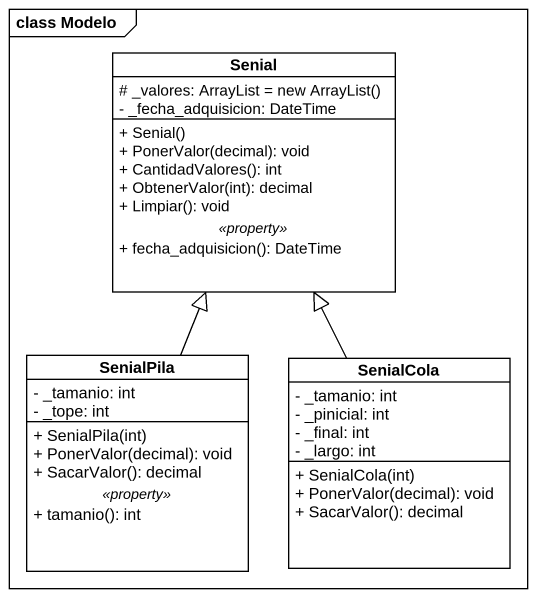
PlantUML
@startuml
mainframe class Modelo
hide circle
hide empty members
skinparam classAttributeIconSize 0
class Senial {
  {field} # _valores: ArrayList = new ArrayList()
  - _fecha_adquisicion: DateTime
  --
  + Senial()
  + PonerValor(decimal): void
  + CantidadValores(): int
  + ObtenerValor(int): decimal
  + Limpiar(): void
  .. <<property>> ..
  + fecha_adquisicion(): DateTime
}
class SenialPila {
  - _tamanio: int
  - _tope: int
  --
  + SenialPila(int)
  + PonerValor(decimal): void
  + SacarValor(): decimal
  .. <<property>> ..
  + tamanio(): int
}
class SenialCola {
  - _tamanio: int
  - _pinicial: int
  - _final: int
  - _largo: int
  + SenialCola(int)
  + PonerValor(decimal): void
  + SacarValor(): decimal
}
SenialPila -up-|> Senial
SenialCola -up-|> Senial
@enduml
